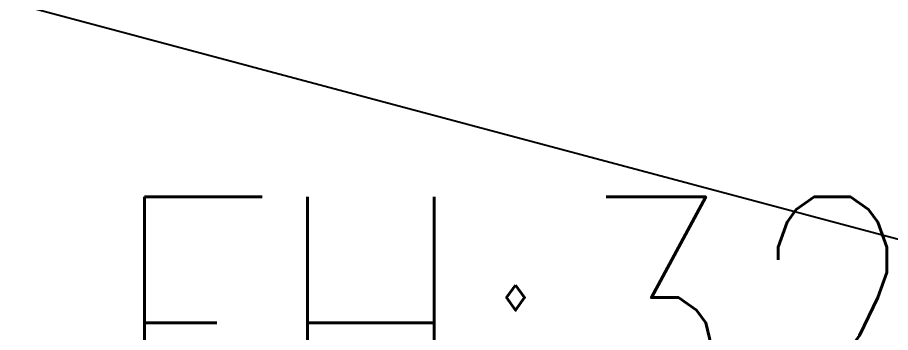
# Model space of a CAD drawing. Header units: millimetres. Extents: x 1145859089 to 1147511753, y -1047484727 to -1047247487.
# Drawn here: x 1146987490 to 1146991458, y -1047395161 to -1047393731 of the extents above; entities that cross this region are included whole.
import ezdxf
from ezdxf.xclip import XClip

# ---------------------------------------------------------------- set-up
doc = ezdxf.new("R2010")
doc.units = ezdxf.units.MM
doc.header["$LTSCALE"] = 100
doc.header["$MEASUREMENT"] = 0
doc.header["$XCLIPFRAME"] = 2
doc.linetypes.add('단지배치도$0$DASHED2', pattern=[0.375, 0.25, -0.125])
doc.layers.get('0').update_dxf_attribs({"linetype": 'CONTINUOUS'})
for name, color, linetype in [('XREF', 135, 'CONTINUOUS'), ('단지배치도$0$S240910', 33, 'CONTINUOUS'), ('단지배치도$0$W240910', 135, 'CONTINUOUS')]:
    doc.layers.add(name, color=color, linetype=linetype)
doc.styles.add('단지배치도$0$WS1', font='romans.shx', dxfattribs={"width": 0.8, "bigfont": 'whgtxt.shx'})

# ---------------------------------------------------------------- blocks, each defined once
blk = doc.blocks.new('단지배치도$0$zw$9902')
at = {"layer": '단지배치도$0$W240910', "linetype": '단지배치도$0$DASHED2', "ltscale": 500}
blk.add_line((62104.9, -23462.9, 0), (57798, -22314.4, 0), dxfattribs=at)
at = {"layer": '단지배치도$0$W240910'}
blk.add_arc((58440.3, -22985.9, 0), 9000, 73.56542, 180, dxfattribs=at)
at = {"layer": '단지배치도$0$S240910', "style": '단지배치도$0$WS1', "width": 0.8}
blk.add_text('FH:32.00', height=1200, dxfattribs=at).set_placement((58163.2, -24376.3))
blk = doc.blocks.new('단지배치도')
blk.add_blockref('단지배치도$0$zw$9902', (141034.2, 142437.2))

msp = doc.modelspace()

# ---------------------------------------------------------------- block references
at = {"layer": 'XREF'}
ref = msp.add_blockref('단지배치도', (1146788705.034274, -1047513806.462535), dxfattribs=at)
XClip(ref).set_block_clipping_path([(72982.4064819524, 34919.7593965298), (360382.4067475507, 255319.7593436697)])

doc.saveas('drawing.dxf')
